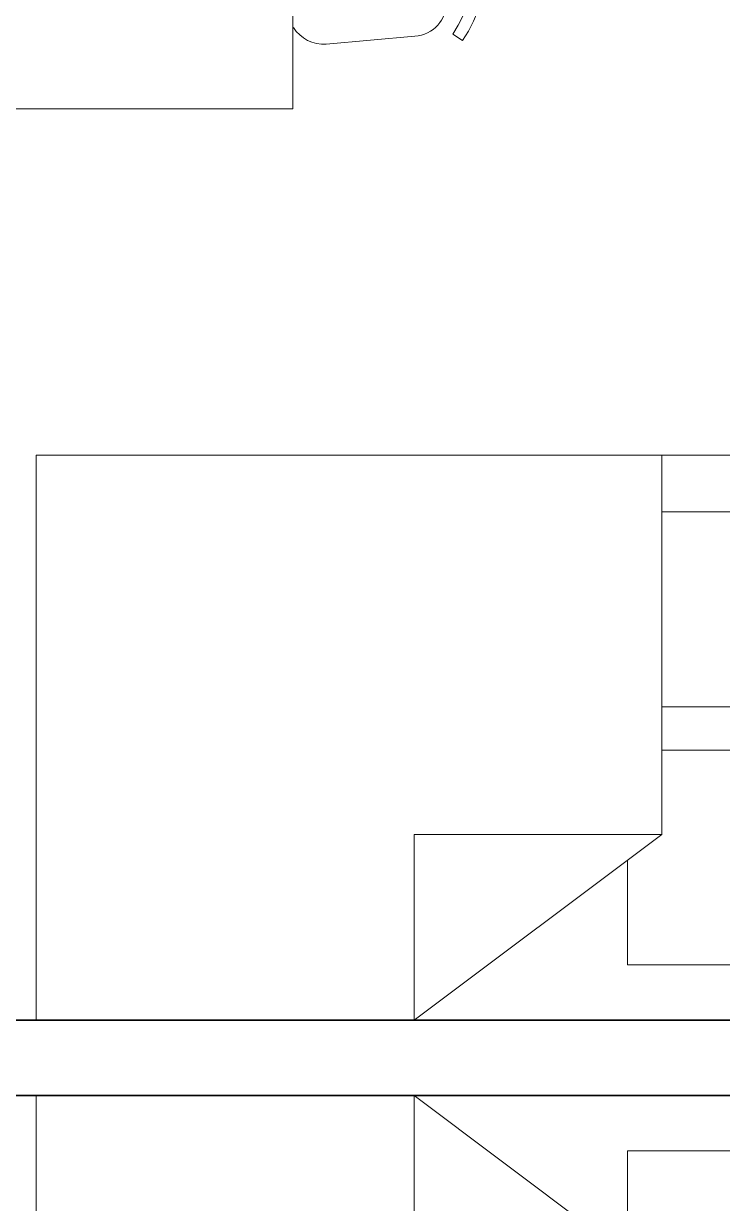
# Model space of a CAD drawing. Header units: millimetres. Extents: x 0 to 145404, y 0 to 194550.
# Drawn here: x 114742 to 116597, y 79209 to 82343 of the extents above; entities that cross this region are included whole.
import ezdxf

# ---------------------------------------------------------------- set-up
doc = ezdxf.new("R2010")
doc.units = ezdxf.units.MM
doc.layers.add('АР - мебель', color=7, linetype='Continuous', lineweight=9, true_color=0x787878)
doc.layers.add('АР - Монолит', color=56, linetype='Continuous', lineweight=30)

# ---------------------------------------------------------------- blocks, each defined once
blk = doc.blocks.new('КРТ28 1500х2000')
for p, q in [((0, 2000), (-1500, 2000)), ((-1500, 2000), (-1500, 0)), ((0, 0), (0, 2000)), ((-1352.9, 1944.6), (-1352.9, 1569.5)), ((-783.1, 1944.6), (-1352.9, 1944.6)), ((-783.1, 1660.8), (-783.1, 1944.6)), ((-150.3, 1944.6), (-667.7, 1944.6)), ((-667.7, 1944.6), (-667.7, 1660.8)), ((-150.3, 1660.8), (-150.3, 1944.6)), ((-1006.8, 1660.8), (-1500, 1003.2)), ((0, 1660.8), (-1006.8, 1660.8)), ((-1006.8, 1660.8), (-1006.8, 1003.2)), ((-1076.7, 1569.5), (-1352.9, 1569.5)), ((-1500, 1003.2), (-1006.8, 1003.2)), ((-1500, 0), (0, 0))]:
    blk.add_line(p, q)
blk = doc.blocks.new('Квартира 1С 3450 тип 9-1')
at = {"layer": 'АР - Монолит'}
blk.add_lwpolyline([(0, 3450), (0, 3650), (-6750, 3650), (-6750, 3450)], close=True, dxfattribs=at)
at = {"layer": 'АР - мебель', "rotation": 270}
blk.add_blockref('КРТ28 1500х2000', (-5650, 1950), dxfattribs=at)
blk = doc.blocks.new('ОГ78_на2персон_стол800х800')
for p, q in [((-400, -800), (-400, 0)), ((-400, 0), (400, 0)), ((400, 0), (400, -800)), ((-824.7, -198.8), (-850.3, -181.3)), ((-489.2, -172.3), (-724.4, -192.8)), ((489.2, -172.3), (724.4, -192.8)), ((824.7, -198.8), (850.3, -181.3)), ((-809.3, -285.3), (-809.3, -514.7)), ((809.3, -285.3), (809.3, -514.7)), ((-824.7, -601.2), (-850.3, -618.7)), ((-489.2, -627.7), (-724.4, -607.2)), ((489.2, -627.7), (724.4, -607.2)), ((824.7, -601.2), (850.3, -618.7)), ((400, -800), (-400, -800))]:
    blk.add_line(p, q)
for centre, radius, start, end in [((-530.7, -400), 387.3, 145.6197, 214.3803), ((-481.1, -264.8), 92.9, 31.593, 94.9697), ((481.1, -264.8), 92.9, 85.0303, 148.407), ((530.7, -400), 387.3, 325.6197, 34.3803), ((-530.7, -400), 356.3, 145.6197, 214.3803), ((-716.4, -285.3), 92.9, 94.9697, 180), ((716.4, -285.3), 92.9, 0, 85.0303), ((530.7, -400), 356.3, 325.6197, 34.3803), ((-716.4, -514.7), 92.9, 180, 265.0303), ((716.4, -514.7), 92.9, 274.9697, 0), ((-481.1, -535.2), 92.9, 265.0303, 328.407), ((481.1, -535.2), 92.9, 211.593, 274.9697)]:
    blk.add_arc(centre, radius, start, end)
blk = doc.blocks.new('Квартира 1С 3450 тип 9')
at = {"layer": 'АР - Монолит'}
blk.add_lwpolyline([(0, 200), (0, 0), (-6750, 0), (-6750, 200)], close=True, dxfattribs=at)
at = {"layer": 'АР - мебель', "xscale": -1}
blk.add_blockref('ОГ78_на2персон_стол800х800', (-5369, 3420), dxfattribs=at)
at = {"layer": 'АР - мебель', "xscale": -1, "rotation": 270}
blk.add_blockref('КРТ28 1500х2000', (-5650, 1700), dxfattribs=at)
blk = doc.blocks.new('V_Section_3')
for name, p in [('Квартира 1С 3450 тип 9', (7150, -18850)), ('Квартира 1С 3450 тип 9-1', (7150, -22300))]:
    blk.add_blockref(name, p)

msp = doc.modelspace()

# ---------------------------------------------------------------- block references
msp.add_blockref('V_Section_3', (113275.5, 98346.1, 0))

doc.saveas('drawing.dxf')
